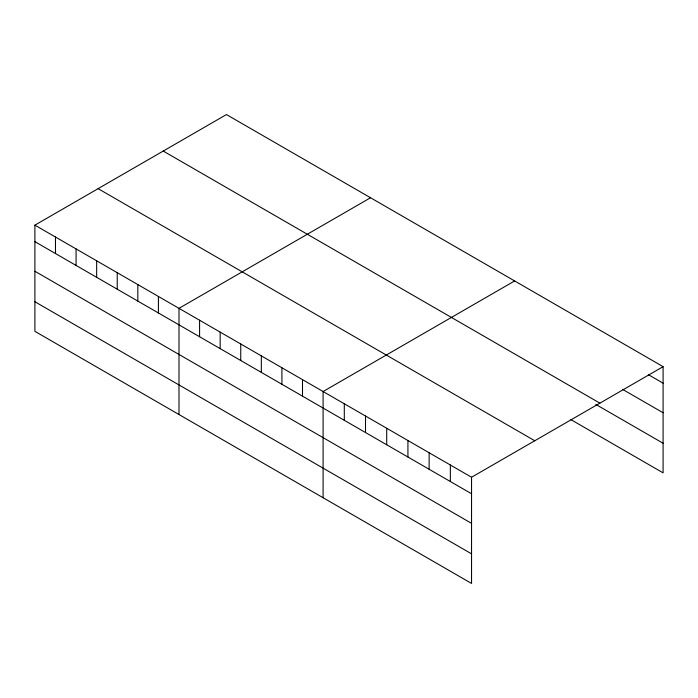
<?xml version="1.0" encoding="UTF-8"?>
<svg xmlns="http://www.w3.org/2000/svg" width="698" height="698" viewBox="0 0 698 698"><rect width="100%" height="100%" fill="white"/><g stroke="black" fill="none" stroke-linecap="round" stroke-linejoin="round"><path stroke-width="1.05" d="M34.9 225.149L471.551 477.249L471.551 583.441L34.9 331.341L34.9 225.149L226.449 114.559L663.1 366.659L663.1 472.851L570.885 419.611M370.542 197.752L178.993 308.341L178.993 414.533M514.635 280.945L323.087 391.534L323.087 497.726M471.551 477.249L663.1 366.659M648.346 374.651L663.1 383.167M622.529 389.344L663.1 412.762M163.236 151.056L599.887 403.147M595.787 404.395L663.1 443.256M98.113 188.652L534.764 440.752M34.9 241.665L471.551 493.756M34.9 271.26L471.551 523.352M34.9 301.745L471.551 553.846M450.341 464.999L450.341 481.515M429.13 452.758L429.13 469.274M407.929 440.508L407.929 457.024M386.718 428.267L386.718 444.783M365.508 416.025L365.508 432.533M344.297 403.776L344.297 420.292M302.504 379.651L302.504 396.159M281.922 367.759L281.922 384.275M261.331 355.875L261.331 372.392M240.749 343.992L240.749 360.508M220.167 332.108L220.167 348.625M199.584 320.225L199.584 336.741M158.411 296.458L158.411 312.966M137.829 284.566L137.829 301.082M117.238 272.682L117.238 289.199M96.656 260.799L96.656 277.315M76.073 248.916L76.073 265.432M55.482 237.032L55.482 253.549"/></g></svg>
